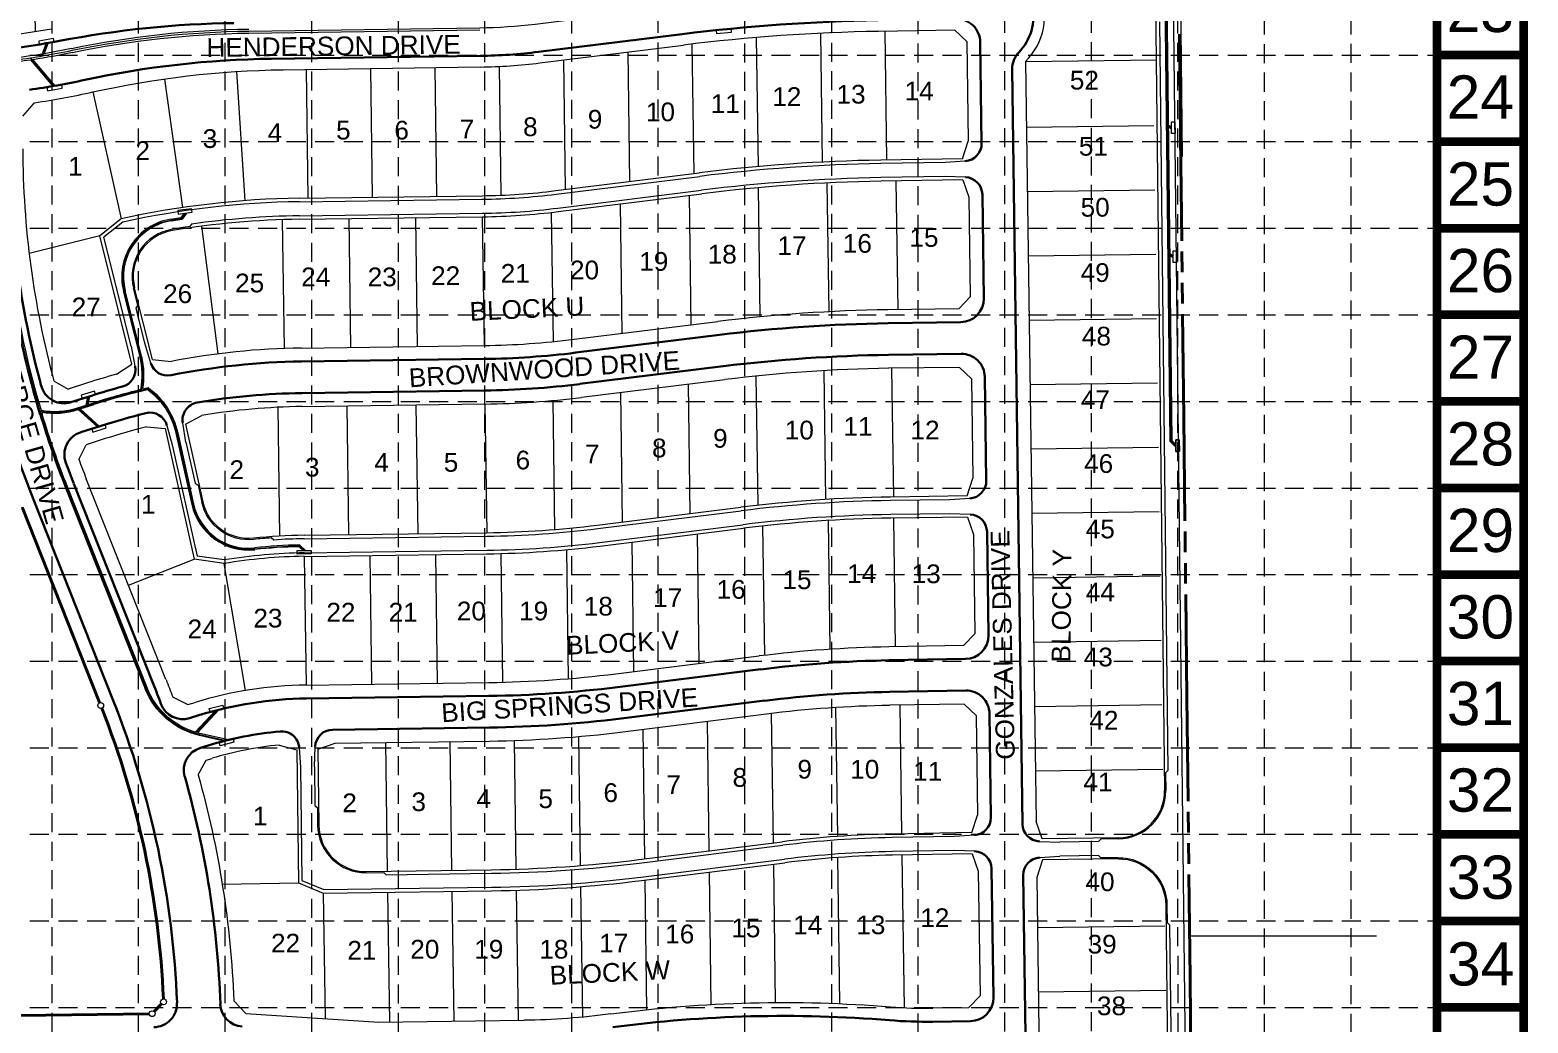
# Model space of a CAD drawing. Header units: inches. Extents: x 4200 to 7167, y -457 to 4285.
# Drawn here: x 5886 to 7167, y 1679 to 2527 of the extents above; entities that cross this region are included whole.
import ezdxf
from ezdxf.enums import TextEntityAlignment as Align

# ---------------------------------------------------------------- set-up
doc = ezdxf.new("R2010")
doc.units = ezdxf.units.IN
doc.header["$MEASUREMENT"] = 0
doc.linetypes.add('DASHED', pattern=[0.75, 0.5, -0.25])
doc.linetypes.add('HIDDEN', pattern=[0.375, 0.25, -0.125])
for name, color, linetype, lineweight in [('0156al4 - Level 58', 7, 'Continuous', 0), ('0208al - Level 11', 7, 'Continuous', 0), ('0208al - Level 14', 7, 'Continuous', 0), ('0208al - Level 21', 7, 'Continuous', 0), ('0208al - Level 3', 7, 'Continuous', 0), ('0339al - Level 21', 7, 'Continuous', 0), ('Level 1', 7, 'Continuous', 0), ('STORM', 5, 'Continuous', 0)]:
    doc.layers.add(name, color=color, linetype=linetype, lineweight=lineweight)
doc.layers.add('BASE', color=7, linetype='Continuous')
doc.layers.add('GRID', color=254, linetype='DASHED')
doc.styles.get("Standard").update_dxf_attribs({"font": 'ARIAL.TTF'})

msp = doc.modelspace()

# ---------------------------------------------------------------- linework, layer by layer
at = {"layer": '0208al - Level 14', "color": 7, "linetype": 'Continuous', "lineweight": 13}
for p, q in [((6862.8, 2604), (6878.2, 1238.8)), ((6851.6, 2534.1), (6858.8, 1894.3)), ((6668.4, 2413.8), (6613.4, 2412.9)), ((6685.7, 2415), (6668.4, 2413.8)), ((6336.1, 2386.8), (6458.8, 2402)), ((6668.5, 2401.8), (6613.6, 2400.9)), ((6685.8, 2401.3), (6668.5, 2401.8)), ((6116.6, 2380.3), (6272.7, 2382.5)), ((6337.6, 2374.9), (6460.3, 2390.1)), ((6116.8, 2368.3), (6272.9, 2370.5)), ((5965.6, 2362.9), (5949.5, 2350)), ((6024.5, 2361.3), (6022.8, 2359)), ((5972.7, 2256.8), (5949.5, 2350)), ((5978.4, 2291.8), (5974.8, 2306.4)), ((5977, 2289.4), (5978.4, 2291.8)), ((5984.4, 2259.5), (5977, 2289.4)), ((5972.7, 2256.8), (5976.1, 2239.7)), ((5989.6, 2242.4), (5984.4, 2259.5)), ((6019.7, 2175), (6016.9, 2191.4)), ((6003.4, 2189.1), (6008, 2172.6)), ((6008, 2172.6), (6029.2, 2077.5)), ((6019.7, 2175), (6027.6, 2139.7)), ((6027.6, 2139.7), (6030, 2138.2)), ((6030, 2138.2), (6033.3, 2123.6)), ((6672.4, 2125.7), (6621.8, 2125)), ((6689.6, 2126.8), (6672.4, 2125.7)), ((6371.6, 2101), (6494.2, 2116.2)), ((6672.5, 2113.7), (6622, 2113)), ((6689.8, 2113.1), (6672.5, 2113.7)), ((6373, 2089.1), (6495.7, 2104.3)), ((6094.7, 2091.2), (6092.6, 2093.1)), ((6120.6, 2092.3), (6276.7, 2094.5)), ((6052.3, 2074.2), (6029.2, 2077.5)), ((6120.8, 2080.3), (6276.9, 2082.5)), ((6116.4, 1913.7), (6117.5, 1897.3)), ((6129.5, 1897.4), (6130.1, 1914.7)), ((6117.5, 1897.3), (6118.8, 1800.3)), ((6129.5, 1897.4), (6129.9, 1864.4)), ((6858.8, 1894.3), (6856.8, 1892.3)), ((6856.8, 1892.3), (6857, 1877.3)), ((6129.9, 1864.4), (6132, 1862.5)), ((6132, 1862.5), (6132.2, 1847.5)), ((6676.4, 1837.9), (6623.1, 1837)), ((6693.6, 1839.1), (6676.4, 1837.9)), ((6749.2, 1833.7), (6766.4, 1833.1)), ((6799.6, 1833.6), (6766.4, 1833.1)), ((6799.6, 1833.6), (6801.6, 1835.6)), ((6816.6, 1835.8), (6801.6, 1835.6)), ((6407, 1815.2), (6529.7, 1830.4)), ((6408.5, 1803.3), (6531.2, 1818.5)), ((6676.5, 1825.9), (6623.4, 1825)), ((6693.7, 1825.3), (6676.5, 1825.9)), ((6749.4, 1820), (6766.6, 1821.1)), ((6799.5, 1821.6), (6766.6, 1821.1)), ((6799.5, 1821.6), (6801.5, 1819.6)), ((6816.5, 1819.8), (6801.5, 1819.6)), ((6173.7, 1807), (6188.7, 1807.2)), ((6190.8, 1805.3), (6188.7, 1807.2)), ((6190.8, 1805.3), (6280.7, 1806.5)), ((6118.8, 1800.3), (6137.6, 1792.5)), ((6137.6, 1792.5), (6280.9, 1794.5)), ((6858.1, 1779.3), (6858.3, 1764.3)), ((6860.3, 1762.3), (6858.3, 1764.3)), ((6860.3, 1762.3), (6865.4, 1310.6))]:
    msp.add_line(p, q, dxfattribs=at)
at = {"layer": '0208al - Level 14', "color": 7, "linetype": 'Continuous', "lineweight": 30}
for p, q in [((6321, 2508.4), (6443.7, 2523.6)), ((6698.5, 2516.8), (6699.7, 2430.2)), ((6092.5, 2502.5), (6271, 2505)), ((6725.8, 2493.6), (6734.7, 1848.5)), ((6700.3, 2386.5), (6701.5, 2297.6)), ((6352.9, 2251.4), (6475.6, 2266.6)), ((6681.8, 2277.4), (6619.7, 2276.5)), ((6118.5, 2243.8), (6274.6, 2246)), ((6682.1, 2250.4), (6620.1, 2249.5)), ((6356.2, 2224.6), (6478.9, 2239.8)), ((6702.4, 2230.6), (6703.7, 2142)), ((6118.9, 2216.8), (6275, 2219)), ((5938.9, 2214.6), (5921.4, 2209)), ((5947.1, 2188.8), (5929.7, 2183.3)), ((5991.9, 1967.8), (5923.8, 2139.4)), ((5957.5, 1954.2), (5889.4, 2125.8)), ((6704.3, 2098.3), (6705.5, 2009.9)), ((6685.8, 1989.6), (6620.6, 1988.5)), ((6388.4, 1965.6), (6511.1, 1980.8)), ((6686.1, 1962.6), (6621, 1961.5)), ((6122.5, 1955.8), (6278.6, 1958)), ((6391.7, 1938.8), (6514.4, 1954)), ((6022.8, 1939.1), (6030.8, 1941.5)), ((6706.4, 1942.9), (6707.6, 1854.2)), ((6144.9, 1929.1), (6279, 1931)), ((6032, 1913.7), (6038.6, 1915.7)), ((6708.2, 1810.5), (6709.8, 1700.3)), ((6735.3, 1804.8), (6738.3, 1588.8)), ((6690.1, 1680.1), (6658, 1679.6))]:
    msp.add_line(p, q, dxfattribs=at)
for centre, radius, start, end in [((6698.6, 2539.4), 45.5, 316.0229, 10.961), ((6638, 958.1), 1577.5, 90.9664, 97.0746), ((5788.3, 3157.5), 651.5, 264.7723, 280.9107), ((6264.7, 2962.4), 457.5, 270.7942, 277.0746), ((6745.8, 2493.9), 20, 136.0229, 180.7942), ((5788.3, 3157.5), 688.5, 278.1425, 282.1517), ((6650.2, 2427.6), 818.5, 180.1479, 201.6383), ((6650.2, 2427.6), 781.5, 180.1479, 195.1917), ((6684.7, 2430), 15, 273.8204, 0.7942), ((6681.5, 2297.4), 20, 270.7942, 0.7942), ((6638, 958.1), 1318.5, 90.7942, 97.0746), ((6127.1, 1625.4), 618.5, 90.7942, 101.2079), ((6264.7, 2962.4), 716.5, 270.7942, 277.0746), ((6638, 958.1), 1291.5, 90.7942, 97.0746), ((5961.4, 2236.8), 15, 285.1632, 11.1375), ((5915.4, 2228), 20, 195.1917, 287.713), ((6127.1, 1625.4), 618.5, 105.1632, 107.7131), ((6127.1, 1625.4), 591.5, 90.7942, 99.5218), ((6264.7, 2962.4), 743.5, 270.7942, 277.0746), ((6031.7, 2193.9), 15, 99.5218, 189.7123), ((6127.1, 1625.4), 591.5, 103.8618, 107.7131), ((6650.2, 2427.6), 781.5, 200.2344, 201.6383), ((6688.7, 2141.8), 15, 273.6495, 0.7942), ((6685.5, 2009.6), 20, 270.9664, 0.7942), ((6638, 958.1), 1030.5, 90.9664, 97.0746), ((6264.7, 2962.4), 1004.5, 270.7942, 277.0746), ((6638, 958.1), 1003.5, 90.9664, 97.0746), ((6017, 1958.2), 20, 200.3965, 286.9437), ((6127.1, 1625.4), 330.5, 90.7942, 106.9437), ((6264.7, 2962.4), 1031.5, 270.7942, 277.0746), ((6127.1, 1625.4), 303.5, 95.096, 106.9437), ((6692.6, 1854), 15, 273.8204, 0.7942), ((6750.3, 1805), 15, 93.6495, 180.7942), ((6069, 1695.4), 20, 182.0108, 266.1703), ((6689.8, 1700.1), 20, 270.7942, 0.7942), ((6652.7, 2066.1), 386.5, 265.2771, 270.7942)]:
    msp.add_arc(centre, radius, start, end, dxfattribs=at)
at = {"layer": '0208al - Level 14', "color": 7, "linetype": 'Continuous', "lineweight": 30, "extrusion": (0, 0, -1)}
for centre, radius, start, end in [((-6678.5, 2516.5), 20, 89.0336, 179.2058), ((-6072.5, 1683.1), 850, 79.0893, 89.2058), ((-6103.8, 1692.6), 810, 77.8483, 89.2058), ((-6685.3, 2386.3), 15, 91.8902, 179.2058), ((-6004, 2246.8), 15, 258.7921, 343.1487), ((-6682.4, 2230.4), 20, 89.2058, 179.2058), ((-5989, 2185.1), 15, 76.1382, 164.5528), ((-5935.7, 2164.2), 20, 339.7656, 72.2869), ((-6689.3, 2098.1), 15, 92.0611, 179.2058), ((-5231.1, 1666), 818.5, 158.3617, 159.6035), ((-6686.4, 1942.6), 20, 89.0336, 179.2058), ((-5231.1, 1666), 781.5, 158.3617, 177.8173), ((-6101.5, 1912.7), 15, 84.904, 176.3242), ((-6145.1, 1914.2), 15, 2.0682, 89.2058), ((-6037.8, 1894.5), 20, 344.1838, 73.0563), ((-5231.1, 1666), 818.5, 164.1838, 177.9892), ((-6749.7, 1848.7), 15, 272.0611, 359.2058), ((-6693.2, 1810.3), 15, 91.8902, 179.2058), ((-5992, 1695), 20, 177.8173, 269.2058), ((-6530.2, 583.1), 1101.5, 82.3939, 94.7229)]:
    msp.add_arc(centre, radius, start, end, dxfattribs=at)
at = {"layer": '0208al - Level 14', "color": 7, "linetype": 'Continuous', "lineweight": 13}
for centre, radius, start, end in [((6638, 958.1), 1455, 90.9664, 97.0746), ((6638, 958.1), 1443, 90.9664, 97.0746), ((6264.7, 2962.4), 580, 270.7942, 277.0746), ((6127.1, 1625.4), 755, 90.7942, 102.3516), ((6264.7, 2962.4), 592, 270.7942, 277.0746), ((6014.6, 2316.3), 41, 99.2481, 194.0009), ((6127.1, 1625.4), 741, 98.0882, 99.2481), ((6127.1, 1625.4), 743, 90.7942, 97.9342), ((6638, 958.1), 1167, 90.7942, 97.0746), ((6638, 958.1), 1155, 90.7942, 97.0746), ((6264.7, 2962.4), 868, 270.7942, 277.0746), ((6127.1, 1625.4), 469, 94.2234, 96.0558), ((6127.1, 1625.4), 467, 90.7942, 93.9774), ((6264.7, 2962.4), 880, 270.7942, 277.0746), ((6127.1, 1625.4), 455, 90.7942, 99.4608), ((6816, 1876.8), 41, 270.7942, 0.6442), ((6173.2, 1848), 41, 180.7942, 270.7942), ((6638, 958.1), 879, 90.9664, 97.0746), ((6638, 958.1), 867, 90.9664, 97.0746), ((6264.7, 2962.4), 1156, 270.7942, 277.0746), ((6264.7, 2962.4), 1168, 270.7942, 277.0746)]:
    msp.add_arc(centre, radius, start, end, dxfattribs=at)
at = {"layer": '0208al - Level 14', "color": 7, "linetype": 'Continuous', "lineweight": 13, "extrusion": (0, 0, -1)}
for centre, start, end in [((-6073.3, 2132.5), 263.9442, 347.414), ((-6817.1, 1778.8), 89.2058, 179.3558)]:
    msp.add_arc(centre, 41, start, end, dxfattribs=at)
at = {"layer": '0208al - Level 21', "color": 7, "linetype": 'Continuous', "lineweight": 40}
for p, q in [((6869.7, 2435.3), (6868.7, 2523.5)), ((6870.7, 2347), (6869.7, 2435.3)), ((6871, 2320.2), (6870.8, 2337.8)), ((6871.3, 2293.3), (6871.1, 2311)), ((6872.4, 2195.9), (6871.4, 2284.2)), ((6873.4, 2107.6), (6872.4, 2195.9)), ((5945.9, 1952.3), (5879.7, 2119.2)), ((6873.7, 2080.8), (6873.5, 2098.4)), ((6874, 2054), (6873.8, 2071.6)), ((6875.1, 1956.5), (6874.1, 2044.8)), ((6876.1, 1868.2), (6875.1, 1956.5)), ((6876.4, 1841.4), (6876.2, 1859.1)), ((6876.7, 1814.6), (6876.5, 1832.2)), ((6877.8, 1717.1), (6876.8, 1805.4)), ((6878.8, 1628.9), (6877.8, 1717.1)), ((5992.5, 1688.3), (5998.7, 1694.8)), ((5767.7, 1683.4), (5988.3, 1686.5))]:
    msp.add_line(p, q, dxfattribs=at)
at = {"layer": '0208al - Level 21', "color": 7, "linetype": 'Continuous', "lineweight": 0}
msp.add_line((6877.4, 1753.1), (7037.3, 1753.1), dxfattribs=at)
for centre in [(5946.8, 1949.9), (6000.5, 1696.6), (5990.8, 1686.5)]:
    msp.add_circle(centre, 2.5, dxfattribs=at)
at = {"layer": '0208al - Level 21', "color": 7, "linetype": 'Continuous', "lineweight": 40, "extrusion": (0, 0, -1)}
msp.add_arc((-5231.1, 1666), 770, 158.5477, 177.5349, dxfattribs=at)
at = {"layer": '0208al - Level 3', "color": 7, "linetype": 'Continuous', "lineweight": 0}
for p, q in [((5891.1, 2525.8), (5889.2, 2637.1)), ((6848.4, 2551), (6856, 1877.2)), ((6562, 2524.3), (6563.5, 2414.2)), ((6676.8, 2527), (6611.5, 2525.9)), ((6617, 2526), (6618.5, 2416)), ((6676.8, 2527), (6687, 2517.2)), ((6322.2, 2499), (6444.9, 2514.2)), ((6452.1, 2515.1), (6453.7, 2404.4)), ((6507.1, 2520.7), (6508.6, 2410.4)), ((6687, 2517.2), (6688.1, 2432.2)), ((6342.3, 2501.5), (6343.8, 2390.8)), ((6397.2, 2508.3), (6398.7, 2397.6)), ((6737.2, 2500.1), (6849, 2501.7)), ((6737.2, 2500.1), (6746.2, 1850.8)), ((6001.2, 2485.2), (6016.8, 2375.3)), ((6062.9, 2491.6), (6069.9, 2381.2)), ((6102.6, 2493.1), (6271.1, 2495.5)), ((6122.4, 2493.4), (6123.9, 2383.4)), ((6177.4, 2494.2), (6178.9, 2384.2)), ((6232.4, 2494.9), (6233.9, 2384.9)), ((6287.4, 2496), (6288.9, 2385.9)), ((5940.2, 2474.1), (5964.3, 2365.7)), ((5880.2, 2453.4), (5890.1, 2464.9)), ((6847, 2445.3), (6738, 2443.8)), ((6683.3, 2417.1), (6688.1, 2432.2)), ((6683.3, 2417.1), (6613.4, 2415.9)), ((6335.7, 2389.8), (6458.4, 2405)), ((6567.5, 2396.4), (6569.1, 2286.3)), ((6683.6, 2399.1), (6613.7, 2397.9)), ((6626.5, 2398.1), (6628, 2288.1)), ((6683.6, 2399.1), (6688.8, 2384.2)), ((6116.6, 2383.3), (6272.7, 2385.5)), ((6337.9, 2371.9), (6460.6, 2387.2)), ((6449.7, 2385.8), (6451.2, 2275.2)), ((6508.6, 2392.3), (6510.1, 2282)), ((6688.8, 2384.2), (6690, 2299)), ((6847.7, 2390.3), (6738.7, 2388.8)), ((6331.9, 2371.2), (6333.4, 2260.8)), ((6390.8, 2378.5), (6392.3, 2267.8)), ((5964.3, 2365.7), (5946.1, 2351.2)), ((6047.1, 2250.3), (6033.2, 2359.4)), ((6101.9, 2364.9), (6103.5, 2254.9)), ((6116.8, 2365.3), (6272.9, 2367.5)), ((6158.9, 2365.9), (6160.4, 2255.9)), ((6215.9, 2366.7), (6217.4, 2256.7)), ((6272.9, 2367.5), (6274.4, 2257.5)), ((5946.1, 2351.2), (5885.7, 2336.1)), ((5973.5, 2241.5), (5946.1, 2351.2)), ((6848.5, 2335.3), (6739.5, 2333.8)), ((5991, 2245.6), (5975.8, 2306.6)), ((6680.1, 2288.8), (6690, 2299)), ((6680.1, 2288.8), (6619.5, 2288)), ((6849.2, 2280.3), (6740.3, 2278.8)), ((6351.5, 2262.8), (6474.2, 2278)), ((6118.4, 2255.3), (6274.4, 2257.5)), ((5960.2, 2232.9), (5973.5, 2241.5)), ((5991, 2245.6), (6006.9, 2243.8)), ((6357.7, 2213.2), (6480.3, 2228.4)), ((6506.8, 2231.4), (6508.4, 2120.9)), ((6564.8, 2236), (6566.3, 2125.9)), ((6680.8, 2238.8), (6620.2, 2238)), ((6622.7, 2238), (6624.3, 2128)), ((6680.8, 2238.8), (6690.9, 2229)), ((6690.9, 2229), (6692.1, 2144)), ((5906.9, 2226.9), (5919.1, 2220.3)), ((5935.4, 2225.5), (5919.1, 2220.3)), ((6391, 2217.3), (6392.5, 2106.6)), ((6448.9, 2224.5), (6450.4, 2113.8)), ((6850, 2225.3), (6741, 2223.8)), ((6098.2, 2204.7), (6099.7, 2094.6)), ((6119.1, 2205.3), (6275.1, 2207.5)), ((6157.1, 2205.8), (6158.7, 2095.9)), ((6216.1, 2206.7), (6217.7, 2096.7)), ((6275.1, 2207.5), (6276.7, 2097.5)), ((6333.1, 2210.5), (6334.6, 2100.2)), ((6019.4, 2190.2), (6033.1, 2197.7)), ((6019.4, 2190.2), (6034.2, 2123.8)), ((5950.6, 2177.9), (5934.3, 2172.7)), ((5986.1, 2188), (6001.8, 2186.6)), ((6001.8, 2186.6), (6026.7, 2074.8)), ((5928.2, 2160.2), (5934.3, 2172.7)), ((6850.8, 2170.3), (6741.8, 2168.8)), ((6002.6, 1972.1), (5934.5, 2143.6)), ((6687.3, 2128.9), (6692.1, 2144)), ((6687.3, 2128.9), (6621.8, 2128)), ((6371.2, 2104), (6493.9, 2119.2)), ((6851.5, 2115.3), (6742.5, 2113.8)), ((6373.4, 2086.1), (6496.1, 2101.4)), ((6512.5, 2103.3), (6514, 1992.7)), ((6568.4, 2108), (6570, 1997.9)), ((6687.6, 2110.9), (6622, 2110)), ((6624.4, 2110), (6625.9, 2000.1)), ((6687.6, 2110.9), (6692.8, 2096)), ((6120.6, 2095.3), (6276.7, 2097.5)), ((6400.7, 2089.5), (6402.2, 1978.9)), ((6456.6, 2096.5), (6458.1, 1985.8)), ((6692.8, 2096), (6694, 2011.2)), ((5970.6, 2052.6), (6026.7, 2074.8)), ((6052.3, 2071.1), (6026.7, 2074.8)), ((6120.8, 2077.3), (6276.9, 2079.5)), ((6120.8, 2077.3), (6122.4, 1967.3)), ((6176.8, 2078.1), (6178.3, 1968.1)), ((6232.8, 2078.9), (6234.3, 1968.9)), ((6288.8, 2079.7), (6290.3, 1969.7)), ((6344.8, 2083), (6346.3, 1972.8)), ((6070.5, 1962.7), (6052.3, 2071.1)), ((6852.3, 2060.3), (6743.3, 2058.8)), ((6684.1, 2001.1), (6694, 2011.2)), ((6684.1, 2001.1), (6620.4, 2000)), ((6853.1, 2005.3), (6744.1, 2003.8)), ((6387, 1977), (6509.6, 1992.2)), ((6122.4, 1967.3), (6278.4, 1969.5)), ((6008.3, 1957.2), (6021.4, 1950.7)), ((6021.4, 1950.7), (6027.4, 1952.5)), ((6574.8, 1948.1), (6576.4, 1838)), ((6684.8, 1951.1), (6621.2, 1950)), ((6629.8, 1950.1), (6631.3, 1840.1)), ((6684.8, 1951.1), (6694.9, 1941.2)), ((6853.8, 1950.3), (6744.8, 1948.8)), ((6393.1, 1927.3), (6515.8, 1942.6)), ((6465, 1936.3), (6466.5, 1825.6)), ((6519.9, 1943.1), (6521.4, 1832.4)), ((6694.9, 1941.2), (6696.1, 1856.2)), ((6355.2, 1923.3), (6356.7, 1813.1)), ((6410.1, 1929.5), (6411.6, 1818.8)), ((6099.2, 1916), (6114.3, 1912.1)), ((6114.3, 1912.1), (6115.9, 1798.2)), ((6132.3, 1912.5), (6147.2, 1917.7)), ((6132.3, 1912.5), (6133.2, 1847.5)), ((6147.2, 1917.7), (6279.1, 1919.5)), ((6190.2, 1918.3), (6191.7, 1808.3)), ((6245.2, 1919), (6246.7, 1809)), ((6300.2, 1920), (6301.7, 1810)), ((6030.1, 1890.6), (6036.9, 1903.1)), ((6036.9, 1903.1), (6042, 1904.7)), ((6854.6, 1895.3), (6745.6, 1893.8)), ((6691.3, 1841.2), (6696.1, 1856.2)), ((6751.4, 1835.9), (6746.2, 1850.8)), ((6406.7, 1818.2), (6529.3, 1833.4)), ((6691.3, 1841.2), (6623.1, 1840)), ((6816.6, 1836.8), (6751.4, 1835.9)), ((6576.6, 1819.9), (6578.3, 1695.1)), ((6691.6, 1823.2), (6623.4, 1822)), ((6631.6, 1822.1), (6633.4, 1691.6)), ((6691.6, 1823.2), (6696.8, 1808.2)), ((6816.5, 1818.8), (6751.7, 1817.9)), ((6173.7, 1808), (6280.6, 1809.5)), ((6408.9, 1800.3), (6531.6, 1815.5)), ((6466.8, 1807.5), (6468.3, 1694.4)), ((6521.7, 1814.3), (6523.3, 1696.1)), ((6696.8, 1808.2), (6698.3, 1701.7)), ((6751.7, 1817.9), (6746.9, 1802.8)), ((6050.6, 1797.3), (6115.9, 1798.2)), ((6115.9, 1798.2), (6137, 1789.5)), ((6356.9, 1795), (6358.5, 1683.6)), ((6411.9, 1800.7), (6413.4, 1690)), ((6746.9, 1802.8), (6749.8, 1589)), ((6137, 1789.5), (6280.9, 1791.5)), ((6137, 1789.5), (6138.5, 1682.3)), ((6192, 1790.3), (6193.5, 1679.3)), ((6247, 1791.1), (6248.5, 1680.1)), ((6302, 1792), (6303.5, 1680.8)), ((6857.1, 1779.2), (6862.6, 1293.6)), ((6856.4, 1761.3), (6747.5, 1759.8)), ((6857.2, 1706.3), (6748.2, 1704.8)), ((6060.5, 1697.5), (6070.8, 1686.8)), ((6688.4, 1691.5), (6657.9, 1691.1)), ((6688.4, 1691.5), (6698.3, 1701.7)), ((6070.8, 1686.8), (6184.6, 1679.2)), ((6184.6, 1679.2), (6308.5, 1680.9))]:
    msp.add_line(p, q, dxfattribs=at)
for centre, radius, start, end in [((6698.6, 2539.4), 55, 314.4963, 22.7768), ((5788.3, 3157.5), 640, 264.7723, 280.4714), ((6638, 958.1), 1568, 90.9664, 97.0746), ((6264.7, 2962.4), 467, 270.7942, 277.0746), ((5788.3, 3157.5), 700, 278.3642, 282.5278), ((6650.2, 2427.6), 770, 180.1479, 195.1078), ((6638, 958.1), 1458, 90.9664, 97.0746), ((6638, 958.1), 1440, 90.9664, 97.0746), ((6127.1, 1625.4), 758, 90.7942, 102.4047), ((6264.7, 2962.4), 577, 270.7942, 277.0746), ((6264.7, 2962.4), 595, 270.7942, 277.0746), ((6127.1, 1625.4), 740, 90.7942, 99.2481), ((6014.6, 2316.3), 40, 99.2481, 194.0009), ((6638, 958.1), 1330, 90.7942, 97.0746), ((6127.1, 1625.4), 630, 90.7942, 100.9983), ((6264.7, 2962.4), 705, 270.7942, 277.0746), ((6127.1, 1625.4), 630, 105.3652, 107.7131), ((6638, 958.1), 1280, 90.7942, 97.0746), ((6127.1, 1625.4), 580, 90.7942, 99.3243), ((6264.7, 2962.4), 755, 270.7942, 277.0746), ((6127.1, 1625.4), 580, 104.0679, 107.7131), ((6650.2, 2427.6), 770, 200.3183, 201.6383), ((6638, 958.1), 1170, 90.7942, 97.0746), ((6264.7, 2962.4), 865, 270.7942, 277.0746), ((6638, 958.1), 1152, 90.7942, 97.0746), ((6127.1, 1625.4), 470, 90.7942, 96.0558), ((6127.1, 1625.4), 452, 90.7942, 99.5198), ((6264.7, 2962.4), 883, 270.7942, 277.0746), ((6638, 958.1), 1042, 90.9664, 97.0746), ((6264.7, 2962.4), 993, 270.7942, 277.0746), ((6127.1, 1625.4), 342, 90.7942, 106.9437), ((6638, 958.1), 992, 90.9664, 97.0746), ((6264.7, 2962.4), 1043, 270.7942, 277.0746), ((6127.1, 1625.4), 292, 95.4756, 106.9437), ((6816, 1876.8), 40, 270.7942, 0.6442), ((6173.2, 1848), 40, 180.7942, 270.7942), ((6638, 958.1), 882, 90.9664, 97.0746), ((6264.7, 2962.4), 1153, 270.7942, 277.0746), ((6638, 958.1), 864, 90.9664, 97.0746), ((6264.7, 2962.4), 1171, 270.7942, 277.0746), ((6652.7, 2066.1), 375, 265.2771, 270.7942)]:
    msp.add_arc(centre, radius, start, end, dxfattribs=at)
at = {"layer": '0208al - Level 3', "color": 7, "linetype": 'Continuous', "lineweight": 0, "extrusion": (0, 0, -1)}
for centre, radius, start, end in [((-6113.7, 1693.2), 800, 77.4722, 89.2058), ((-6073.3, 2132.5), 40, 263.9442, 347.414), ((-5231.1, 1666), 830, 158.3617, 159.4643), ((-5231.1, 1666), 830, 164.2989, 177.825), ((-6817.1, 1778.8), 40, 89.2058, 179.3558), ((-6530.2, 583.1), 1113, 82.3939, 94.7229), ((-6299.9, 2307.8), 627, 262.3939, 269.2058)]:
    msp.add_arc(centre, radius, start, end, dxfattribs=at)
at = {"layer": '0339al - Level 21', "color": 7, "linetype": 'Continuous', "lineweight": 0}
msp.add_line((6868.5, 2646.8), (6871.1, 2418.9), dxfattribs=at)
at = {"layer": 'BASE', "const_width": 7.4}
for points in [[(7163, -453.7), (7163, 4281.3), (4203.6, 4281.3), (4203.6, -453.7)], [(7089, -379.7), (7089, 4207.3), (4277.6, 4207.3), (4277.6, -379.7)]]:
    msp.add_lwpolyline(points, close=True, dxfattribs=at)
for points in [[(7163, 2505.7), (7089, 2505.7)], [(7163, 2431.7), (7089, 2431.7)], [(7163, 2357.7), (7089, 2357.7)], [(7163, 2283.7), (7089, 2283.7)], [(7163, 2209.7), (7089, 2209.7)], [(7163, 2135.7), (7089, 2135.7)], [(7163, 2061.7), (7089, 2061.7)], [(7163, 1987.8), (7089, 1987.8)], [(7163, 1913.8), (7089, 1913.8)], [(7163, 1839.8), (7089, 1839.8)], [(7163, 1765.8), (7089, 1765.8)], [(7163, 1691.8), (7089, 1691.8)]]:
    msp.add_lwpolyline(points, dxfattribs=at)
at = {"layer": 'GRID', "color": 252, "linetype": 'HIDDEN', "lineweight": 0, "ltscale": 65}
for p, q in [((5905.2, -84), (5905.2, 4207.3)), ((5979.2, -84), (5979.2, 4207.3)), ((6053.2, -84), (6053.2, 4207.3)), ((6127.2, -84.1), (6127.2, 4207.3)), ((6201.2, -84.1), (6201.2, 4207.3)), ((6275.2, -84.1), (6275.2, 4207.3)), ((6349.5, -83.9), (6349.2, 4207.3)), ((6423.4, -83.5), (6423.1, 4207.3)), ((6497.3, -84.4), (6497.1, 4207.3)), ((6572, -83.8), (6571.4, 4208.9)), ((6645.6, -84.5), (6645.4, 4208.9)), ((6719.6, -83.6), (6719.4, 4208.9)), ((6793.8, -83.4), (6793.4, 4208.9)), ((6867.6, -84), (6867.4, 4208.9)), ((6941.7, -85), (6941.4, 4208.9)), ((7015.8, -84.8), (7015.3, 4208.9)), ((4277.6, 2505.7), (7089, 2505.7)), ((4277.6, 2431.7), (7089, 2431.7)), ((4277.6, 2357.7), (7089, 2357.7)), ((4277.6, 2283.7), (7089, 2283.7)), ((4277.6, 2209.7), (7089, 2209.7)), ((4277.6, 2135.7), (7089, 2135.7)), ((4277.6, 2061.7), (7089, 2061.7)), ((4277.6, 1987.8), (7089, 1987.8)), ((4277.6, 1913.8), (7089, 1913.8)), ((4277.6, 1839.8), (7089, 1839.8)), ((4277.6, 1765.8), (7089, 1765.8)), ((4277.6, 1691.8), (7089, 1691.8))]:
    msp.add_line(p, q, dxfattribs=at)
at = {"layer": 'STORM', "color": 170, "linetype": 'Continuous', "lineweight": 0}
for p, q in [((6860.9, 2175.4), (6856.6, 2560.7)), ((6862.4, 2176.1), (6858.1, 2560.7)), ((6073.4, 2524.5), (6270.7, 2527.2)), ((5900.2, 2515.7), (5896.9, 2506.7)), ((5901.1, 2515.8), (5897.1, 2505)), ((5901.9, 2516), (5898.6, 2507)), ((5907.1, 2479.3), (5886.7, 2503.3)), ((5906.3, 2479.2), (5887.2, 2501.6)), ((5908, 2479.5), (5888.9, 2501.9)), ((6859.4, 2445.8), (6861.9, 2444.4)), ((6858.6, 2445.4), (6861.9, 2443.5)), ((6861.9, 2443.5), (6858.6, 2443.5)), ((6858.6, 2443.5), (6858.9, 2415.7)), ((6859.4, 2444.1), (6861.9, 2442.6)), ((6018, 2370.4), (6015.4, 2366.8)), ((6020.1, 2370.7), (6016.3, 2365.4)), ((6006.7, 2365.4), (6015.4, 2366.8)), ((6006.8, 2363.9), (6006.8, 2363.9)), ((6007, 2363.9), (6016.3, 2365.4)), ((6859.8, 2335.5), (6863.4, 2333.5)), ((6860.6, 2336), (6863.4, 2334.4)), ((6860.6, 2334.2), (6863.4, 2332.6)), ((5980.4, 2248), (5966.3, 2304.2)), ((5981.8, 2248.3), (5967.8, 2304.6)), ((5926.9, 2204.2), (5934.3, 2206.5)), ((5927.6, 2202.8), (5944.1, 2187.9)), ((5927.8, 2203.7), (5944.9, 2188.1)), ((5929.3, 2203.3), (5941.3, 2207.2)), ((5929.3, 2203.3), (5945.7, 2188.4)), ((5934.3, 2206.5), (5935.9, 2213.6)), ((5935, 2205.9), (5936.7, 2213.8)), ((5936, 2207.1), (5937.5, 2214.1)), ((5936, 2207.1), (5940.8, 2208.6)), ((5894.6, 2198.4), (5896.8, 2199.1)), ((6011.1, 2182.5), (6024.7, 2121.7)), ((6012.6, 2182.9), (6026.2, 2122)), ((6860.9, 2175.4), (6865.7, 2170.7)), ((6862.4, 2176.1), (6865.7, 2172.8)), ((5916.5, 2136.4), (5916.5, 2136.5)), ((5916.5, 2136.5), (5984.8, 1964.2)), ((5917.3, 2136.7), (5917.3, 2136.8)), ((5918.1, 2137.1), (5918.1, 2137.1)), ((5918.1, 2137.1), (5986.5, 1964.8)), ((6117, 2087), (6121.8, 2082.3)), ((6116.4, 2085.5), (6119.7, 2082.3)), ((6029.5, 1926.6), (6047.8, 1946.2)), ((6027.6, 1927.1), (6044.7, 1945.4)), ((6027.8, 1926.1), (6046.2, 1945.8)), ((6052.1, 1919.5), (6031.2, 1924.3)), ((6055.9, 1920.4), (6031.6, 1926))]:
    msp.add_line(p, q, dxfattribs=at)
at = {"layer": 'STORM', "color": 170, "linetype": 'Continuous', "lineweight": 0, "flags": 128}
for points in [[(5487.3, 2489.7, -0.06445), (5728, 2498.7), (5728, 2498.7, 0.040684), (5835.5, 2497.7), (5835.5, 2497.7, 0.019487), (5886.7, 2503.3, 0.003961), (5897.1, 2505, 0.009709), (5922.3, 2509.7, -0.047575), (6073.3, 2526.2), (6270.7, 2529), (6270.7, 2529, 0.027411), (6318.1, 2532.2), (6318.1, 2532.2), (6440.7, 2547.4), (6440.7, 2547.4, -0.003439), (6462.6, 2550, -0.001596), (6472.8, 2551.1, -0.021621), (6611, 2559.4), (6611, 2559.4), (6691.8, 2560.8, 0.137109), (6769.2, 2583.8), (6822.6, 2617.4), (6837.3, 2626.6), (6849, 2634.1)], [(6822.6, 2617.4, -0.275214), (6857.3, 2560.7), (6857.3, 2560.7), (6858.6, 2445.4), (6859.1, 2403.8), (6859.8, 2335.5), (6861.6, 2175.7), (6865.7, 2171.8)], [(5835.5, 2497.7, -0.147544), (5861.8, 2415.1, 0.090738), (5917.3, 2136.7), (5917.3, 2136.8), (5945.8, 2065), (5985.7, 1964.5), (5985.7, 1964.5, 0.246218), (6031.4, 1925.2), (6031.4, 1925.2), (6054.1, 1919.9)], [(5854, 2457, -0.071697), (5860.7, 2415.1, 0.069782), (5894.6, 2198.4)], [(5861.3, 2435.5, -0.033896), (5863, 2415.1, 0.068745), (5895.8, 2202.2)], [(5981.7, 2219.3, 0.112186), (5981.1, 2248.1), (5981.1, 2248.1), (5967.1, 2304.4, -0.438765), (6006.7, 2364.6), (6015.8, 2366.1), (6019, 2370.6)], [(5894.8, 2201.6, 0.126639), (5927.2, 2203.5), (5941, 2207.9), (5941, 2207.9, -0.019612), (5987.3, 2220.7, -0.179685), (6011.9, 2182.7), (6025.5, 2121.9, 0.381278), (6078.5, 2083.8, -0.020787), (6116.7, 2086.3), (6120.8, 2082.3)]]:
    msp.add_lwpolyline(points, format="xyb", dxfattribs=at)
for points in [[(6472.7, 2527), (6473, 2524), (6486, 2525.3), (6485.7, 2528.3)], [(5893.8, 2517.6), (5894.3, 2514.6), (5907.1, 2516.9), (5906.6, 2519.8)], [(5900.7, 2478.2), (5901.2, 2475.2), (5914, 2477.5), (5913.5, 2480.4)], [(6862, 2438.5), (6861.9, 2448.5), (6864.9, 2448.5), (6865, 2438.5)], [(6013.1, 2369.7), (6025, 2371.4), (6024.5, 2374.4), (6012.7, 2372.7)], [(6863.5, 2328.5), (6863.4, 2338.5), (6866.4, 2338.5), (6866.5, 2328.5)], [(5941.5, 2218.5), (5930.1, 2214.9), (5931, 2212), (5942.4, 2215.7)], [(5940.1, 2183.4), (5951.5, 2187.1), (5950.6, 2189.9), (5939.2, 2186.3)], [(6865.7, 2166.8), (6865.6, 2176.8), (6868.6, 2176.8), (6868.7, 2166.8)], [(6868.6, 2176.8), (6865.6, 2176.8), (6865.7, 2166.8), (6868.7, 2166.8)], [(6114.8, 2082.2), (6126.7, 2082.4), (6126.8, 2079.4), (6114.8, 2079.2)], [(6039.6, 1947.2), (6051.3, 1950.1), (6052, 1947.2), (6040.4, 1944.3)], [(6048.3, 1918.5), (6059.9, 1921.4), (6060.6, 1918.5), (6049, 1915.5)]]:
    msp.add_lwpolyline(points, close=True, dxfattribs=at)
msp.add_lwpolyline([(5945.8, 2065), (5945.8, 2065)], dxfattribs=at)
at = {"layer": 'STORM', "color": 170, "linetype": 'Continuous', "lineweight": 0, "extrusion": (0, 0, -1)}
for centre, radius, start, end in [((-6084.4, 1726.3), 801.7, 78.3106, 89.2058), ((-6084.4, 1726.3), 798.2, 78.3106, 89.2058), ((-6127.1, 1625.4), 612.3, 72.2869, 76.1997), ((-6127.1, 1625.4), 610.8, 72.2869, 76.7482), ((-6127.1, 1625.4), 612.3, 76.3541, 76.8136), ((-5948.4, 2168.5), 64.2, 126.9786, 167.414), ((-5948.4, 2168.5), 65.8, 126.3635, 167.414), ((-6046.1, 1988.5), 65.9, 283.0332, 338.3617), ((-6046.1, 1988.5), 64.1, 286.773, 338.3617), ((-6046.1, 1988.5), 64.1, 283.0332, 285.0159)]:
    msp.add_arc(centre, radius, start, end, dxfattribs=at)
at = {"layer": 'STORM', "color": 170, "linetype": 'Continuous', "lineweight": 0}
for centre, radius, start, end in [((5788.3, 3157.5), 659.7, 279.6254, 281.6894), ((5788.3, 3157.5), 659.7, 274.6109, 279.4756), ((5788.3, 3157.5), 663.2, 274.6109, 278.574), ((5788.3, 3157.5), 663.2, 278.7262, 281.6894), ((6014.6, 2316.3), 49.8, 99.0935, 194.0087), ((6014.6, 2316.3), 48.3, 99.0923, 194.0089), ((5918, 2232.4), 64.2, 348.8191, 14.0009), ((5918, 2232.4), 65.8, 349.4244, 14.0009), ((5907.4, 2265.4), 64.2, 259.622, 287.713), ((5907.4, 2265.4), 65.8, 260.2882, 287.9212), ((6650.2, 2427.6), 789.4, 196.8717, 201.6436), ((6650.2, 2427.6), 787.4, 196.7569, 196.8717), ((6650.2, 2427.6), 787.6, 196.8717, 201.6436), ((6073.3, 2132.5), 49.8, 192.573, 276.0558), ((6073.3, 2132.5), 48.3, 192.5728, 276.0558), ((6127.1, 1625.4), 461.8, 91.2534, 96.0558), ((6127.1, 1625.4), 460.3, 91.3316, 96.0558)]:
    msp.add_arc(centre, radius, start, end, dxfattribs=at)

# ---------------------------------------------------------------- texts
at = {"layer": '0156al4 - Level 58', "color": 7, "linetype": 'Continuous', "lineweight": 0}
for s, rotation, p in [('BLOCK U', 2.8099, (6311.1, 2288.9)), ('BLOCK Y', 89.3543, (6768, 2035.1)), ('BLOCK V', 2.8099, (6392.9, 2003.5)), ('BLOCK W', 2.8099, (6382, 1721.7))]:
    msp.add_text(s, height=16, rotation=rotation, dxfattribs=at).set_placement(p, align=Align.MIDDLE_CENTER)
at = {"layer": '0208al - Level 11', "color": 7, "linetype": 'Continuous', "lineweight": 13}
for s, p in [('52', (6787.5, 2476.2)), ('11', (6480.6, 2456.2)), ('12', (6533.2, 2462.2)), ('13', (6588.1, 2464.2)), ('14', (6646.3, 2466.9)), ('9', (6369.3, 2442.8)), ('10', (6425.2, 2449.1)), ('4', (6095.7, 2431.4)), ('5', (6154.2, 2433.5)), ('6', (6204, 2433.5)), ('7', (6259.9, 2434.5)), ('8', (6314, 2436.4)), ('3', (6040.2, 2426.3)), ('51', (6795.2, 2419.7)), ('2', (5982.7, 2416)), ('1', (5925.2, 2402.6)), ('50', (6796.7, 2367.6)), ('15', (6650.4, 2341.8)), ('18', (6478, 2327.5)), ('17', (6537.6, 2334.7)), ('16', (6593.5, 2336.7)), ('20', (6360.3, 2314)), ('19', (6419.5, 2321.3)), ('25', (6074.1, 2302.9)), ('24', (6130.6, 2308.1)), ('23', (6187.4, 2308.1)), ('22', (6241.6, 2309.1)), ('21', (6301.1, 2311.1)), ('49', (6796.7, 2311.8)), ('26', (6012.5, 2293.7)), ('27', (5934.4, 2282.4)), ('48', (6797.8, 2257.5)), ('47', (6796.9, 2203.3)), ('10', (6543.9, 2177.2)), ('11', (6594, 2180.3)), ('12', (6651.3, 2177.2)), ('8', (6424.2, 2161.9)), ('9', (6476.4, 2170.1)), ('4', (6186.9, 2149.6)), ('5', (6246.2, 2149.6)), ('6', (6307.6, 2151.6)), ('7', (6366.9, 2156.8)), ('46', (6799.7, 2148.6)), ('2', (6063.1, 2143.4)), ('3', (6127.6, 2145.5)), ('1', (5987.4, 2113.8)), ('45', (6801.1, 2092.7)), ('15', (6541.9, 2049.3)), ('14', (6597.1, 2054.4)), ('13', (6652.3, 2054.4)), ('17', (6431.4, 2033.9)), ('16', (6485.6, 2041.1)), ('44', (6801.2, 2038.8)), ('22', (6152.1, 2021.6)), ('21', (6205.3, 2021.6)), ('20', (6263.6, 2022.6)), ('19', (6316.8, 2022.6)), ('18', (6372.1, 2026.7)), ('24', (6033.5, 2007.3)), ('23', (6089.7, 2016.5)), ('43', (6799.4, 1983.3)), ('42', (6804.2, 1929.3)), ('8', (6493, 1880.4)), ('9', (6548.5, 1887.4)), ('10', (6599.8, 1887.4)), ('11', (6653.6, 1885.6)), ('6', (6382.7, 1867.4)), ('7', (6436.5, 1874.3)), ('41', (6799.1, 1876.4)), ('2', (6159.5, 1858.7)), ('3', (6218.6, 1859.6)), ('4', (6274.2, 1862.2)), ('5', (6327.1, 1862.2)), ('1', (6083.1, 1847.4)), ('40', (6800.9, 1791.2)), ('15', (6498.2, 1751.8)), ('14', (6551.1, 1754.4)), ('13', (6605, 1754.4)), ('12', (6659.7, 1760.5)), ('22', (6104.8, 1738.8)), ('17', (6385.3, 1738.8)), ('16', (6441.7, 1746.6)), ('39', (6802.7, 1737.9)), ('21', (6170, 1732.7)), ('20', (6223.8, 1733.6)), ('19', (6278.5, 1733.6)), ('18', (6334.1, 1733.6)), ('38', (6810.7, 1685.2))]:
    msp.add_text(s, height=16, dxfattribs=at).set_placement(p, align=Align.CENTER)
at = {"layer": 'BASE'}
for s, p in [('23', (7125.9, 2543.8)), ('24', (7125.9, 2469.8)), ('25', (7126, 2395.5)), ('26', (7126, 2321.5)), ('27', (7126, 2247.5)), ('28', (7126, 2173.5)), ('29', (7126, 2099.5)), ('30', (7126, 2025.6)), ('31', (7126, 1951.6)), ('32', (7126, 1877.6)), ('33', (7126.2, 1803.1)), ('34', (7126.2, 1729.1))]:
    msp.add_text(s, height=36.99, dxfattribs=at).set_placement(p, align=Align.MIDDLE_CENTER)
at = {"layer": 'Level 1', "color": 7, "linetype": 'Continuous', "lineweight": 30}
for s, rotation, p in [('HENDERSON DRIVE', 0.7593, (6037.3, 2504)), ('COMMERCE DRIVE', 286.1249, (5842.8, 2302.8)), ('BROWNWOOD DRIVE', 3.7665, (6210.7, 2221.7)), ('GONZALES DRIVE', 91.4081, (6728.1, 1903.7)), ('BIG SPRINGS DRIVE', 3.5327, (6238.4, 1935.5))]:
    msp.add_text(s, height=16, rotation=rotation, dxfattribs=at).set_placement(p)

doc.saveas('drawing.dxf')
